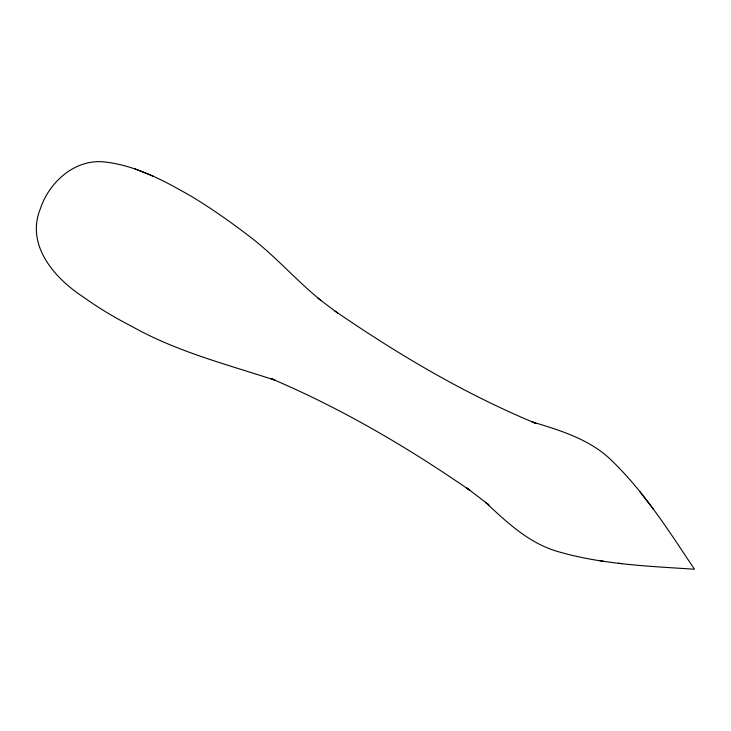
<?xml version="1.0" encoding="UTF-8"?>
<svg xmlns="http://www.w3.org/2000/svg" width="731" height="731" viewBox="0 0 731 731"><rect width="100%" height="100%" fill="white"/><g stroke="black" fill="none" stroke-linecap="round" stroke-linejoin="round"><path stroke-width="1.1" d="M321.256 300.66C296.512 280.722 275.642 256.426 250.377 237.082C231.727 222.763 212.511 209.167 192.408 196.959C165.544 181.452 137.227 165.964 105.977 162.118C76.07 157.96 49.48 181.389 40.452 208.49C25.375 245.104 54.587 278.374 83.416 297.051C99.325 308.601 116.393 318.451 133.837 327.497C178.218 352.086 227.478 364.559 275.276 380.294L271.338 378.704C341.414 408.419 407.487 447.235 470.042 490.446L466.871 488.006L488.911 504.911L485.512 502.307C506.985 522.473 529.5 543.709 558.676 551.795C602.719 564.515 648.982 566.214 694.45 569.23C669.121 531.346 644.486 492.164 611.481 460.347C589.844 439.221 560.22 430.404 532.058 421.86L536.033 423.477C464.852 394 398.121 354.416 334.707 310.858M599.895 560.759L603.715 561.262M618.627 563.208L621.761 563.628M153.3 176.281L134.815 168.806M317.948 298.157L337.832 313.224M653.176 508.959L639.844 491.561"/></g></svg>
